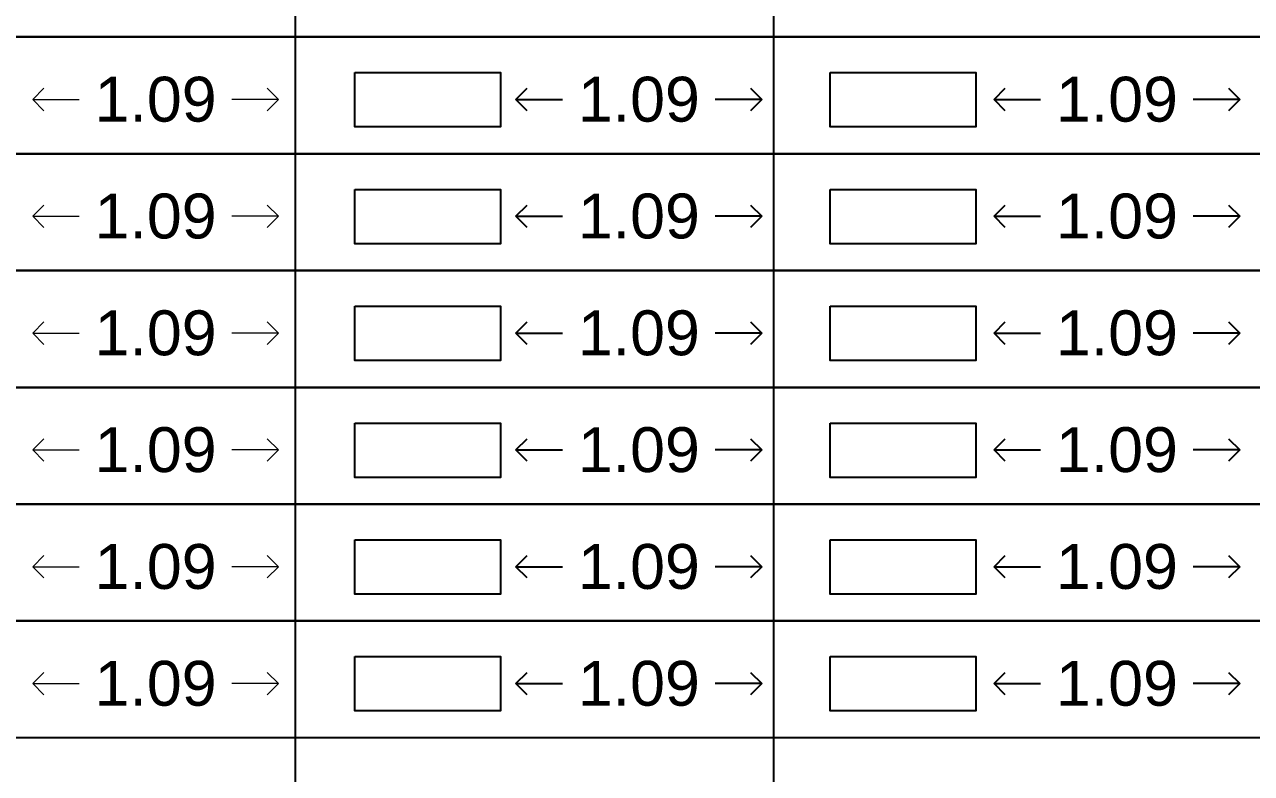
# Model space of a CAD drawing. Header units: millimetres. Extents: x -9481 to -9286, y 28694 to 28853.
# Drawn here: x -9452.65 to -9447.18, y 28751.33 to 28754.67 of the extents above; entities that cross this region are included whole.
import ezdxf

# ---------------------------------------------------------------- set-up
doc = ezdxf.new("R2010")
doc.units = ezdxf.units.MM
doc.header["$PDMODE"] = 34
doc.header["$PDSIZE"] = -15
doc.linetypes.add('CONTINULUS', pattern=[0])
doc.layers.add('BLK_1_FLR_2_REGULAR_ROOM_1', color=7, linetype='Continuous', lineweight=0)
doc.layers.add('PLAN', color=7, linetype='Continuous', lineweight=40)
doc.layers.add('BLK_1_FLR_3_REGULAR_ROOM_1', color=7, linetype='Continuous')
doc.layers.add('BLK_1_FLR_4_REGULAR_ROOM_1', color=7, linetype='Continuous', plot=False)
doc.styles.add('Arial', font='arial.ttf', dxfattribs={"height": 0.2})
doc.styles.add('style2', font='arial.ttf', dxfattribs={"height": 0.3})
doc.dimstyles.new('INT DIM', dxfattribs={"dimtxt": 0.3, "dimasz": 0.1, "dimexe": 0.18, "dimexo": 0.0625, "dimgap": 0.09, "dimtad": 0, "dimzin": 0, "dimdsep": 46, "dimtxsty": 'style2', "dimblk": 'OPEN90', "dimcen": 0.09, "dimse1": 1, "dimse2": 1, "dimclrd": 250, "dimclrt": 256, "dimadec": 0, "dimazin": 0, "dimtfac": 1, "dimtofl": 0, "dimtmove": 0, "dimatfit": 3, "dimfxl": 1, "dimtolj": 1, "dimtzin": 0, "dimlwd": -1, "dimarcsym": 0})

# ---------------------------------------------------------------- blocks, each defined once
blk = doc.blocks.new('_Open90')
at = {"layer": 'PLAN', "color": 0, "lineweight": -2}
for p, q in [((0, 0), (-1, 0)), ((-0.5, 0.5), (0, 0)), ((0, 0), (-0.5, -0.5))]:
    blk.add_line(p, q, dxfattribs=at)
blk = doc.blocks.new('*D158')
at = {"layer": 'BLK_1_FLR_2_REGULAR_ROOM_1', "color": 250}
for p, q in [((-9452.509323, 28754.335838), (-9452.402135, 28754.335838)), ((-9451.614347, 28754.335838), (-9451.721535, 28754.335838))]:
    blk.add_line(p, q, dxfattribs=at)
at = {"layer": 'Defpoints', "color": 0}
for p in [(-9452.609323, 28754.455913), (-9451.514347, 28754.455913), (-9451.514347, 28754.335838)]:
    blk.add_point(p, dxfattribs=at)
at = {"layer": 'BLK_1_FLR_2_REGULAR_ROOM_1', "color": 250, "xscale": 0.1, "yscale": 0.1, "zscale": 0.1, "rotation": 180}
blk.add_blockref('_Open90', (-9452.609323, 28754.335838), dxfattribs=at)
at = {"layer": 'BLK_1_FLR_2_REGULAR_ROOM_1', "color": 250, "xscale": 0.1, "yscale": 0.1, "zscale": 0.1}
blk.add_blockref('_Open90', (-9451.514347, 28754.335838), dxfattribs=at)
at = {"layer": 'BLK_1_FLR_2_REGULAR_ROOM_1', "linetype": 'CONTINULUS', "ltscale": 0.05, "insert": (-9452.061835, 28754.335838), "char_height": 0.2, "attachment_point": 5, "style": 'Arial', "bg_fill": 3, "box_fill_scale": 1.1, "bg_fill_color": 256, "bg_fill_true_color": 13158600, "bg_fill_transparency": 0}
blk.add_mtext('\\A1;1.09', dxfattribs=at)
blk = doc.blocks.new('*D159')
at = {"layer": 'BLK_1_FLR_3_REGULAR_ROOM_1', "color": 250}
for p, q in [((-9450.355799, 28754.335838), (-9450.248611, 28754.335838)), ((-9449.460823, 28754.335838), (-9449.568011, 28754.335838))]:
    blk.add_line(p, q, dxfattribs=at)
at = {"layer": 'Defpoints', "color": 0}
for p in [(-9450.455799, 28754.455913), (-9449.360823, 28754.455913), (-9449.360823, 28754.335838)]:
    blk.add_point(p, dxfattribs=at)
at = {"layer": 'BLK_1_FLR_3_REGULAR_ROOM_1', "color": 250, "xscale": 0.1, "yscale": 0.1, "zscale": 0.1, "rotation": 180}
blk.add_blockref('_Open90', (-9450.455799, 28754.335838), dxfattribs=at)
at = {"layer": 'BLK_1_FLR_3_REGULAR_ROOM_1', "color": 250, "xscale": 0.1, "yscale": 0.1, "zscale": 0.1}
blk.add_blockref('_Open90', (-9449.360823, 28754.335838), dxfattribs=at)
at = {"layer": 'BLK_1_FLR_3_REGULAR_ROOM_1', "linetype": 'CONTINULUS', "ltscale": 0.05, "insert": (-9449.908311, 28754.335838), "char_height": 0.2, "attachment_point": 5, "style": 'Arial', "bg_fill": 3, "box_fill_scale": 1.1, "bg_fill_color": 256, "bg_fill_true_color": 13158600, "bg_fill_transparency": 0}
blk.add_mtext('\\A1;1.09', dxfattribs=at)
blk = doc.blocks.new('*D160')
at = {"layer": 'BLK_1_FLR_4_REGULAR_ROOM_1', "color": 250}
for p, q in [((-9448.225369, 28754.335838), (-9448.118181, 28754.335838)), ((-9447.330393, 28754.335838), (-9447.437581, 28754.335838))]:
    blk.add_line(p, q, dxfattribs=at)
at = {"layer": 'Defpoints', "color": 0}
for p in [(-9448.325369, 28754.455913), (-9447.230393, 28754.455913), (-9447.230393, 28754.335838)]:
    blk.add_point(p, dxfattribs=at)
at = {"layer": 'BLK_1_FLR_4_REGULAR_ROOM_1', "color": 250, "xscale": 0.1, "yscale": 0.1, "zscale": 0.1, "rotation": 180}
blk.add_blockref('_Open90', (-9448.325369, 28754.335838), dxfattribs=at)
at = {"layer": 'BLK_1_FLR_4_REGULAR_ROOM_1', "color": 250, "xscale": 0.1, "yscale": 0.1, "zscale": 0.1}
blk.add_blockref('_Open90', (-9447.230393, 28754.335838), dxfattribs=at)
at = {"layer": 'BLK_1_FLR_4_REGULAR_ROOM_1', "linetype": 'CONTINULUS', "ltscale": 0.05, "insert": (-9447.777881, 28754.335838), "char_height": 0.2, "attachment_point": 5, "style": 'Arial', "bg_fill": 3, "box_fill_scale": 1.1, "bg_fill_color": 256, "bg_fill_true_color": 13158600, "bg_fill_transparency": 0}
blk.add_mtext('\\A1;1.09', dxfattribs=at)
blk = doc.blocks.new('*D165')
at = {"layer": 'BLK_1_FLR_2_REGULAR_ROOM_1', "color": 250}
for p, q in [((-9452.509323, 28753.815191), (-9452.402135, 28753.815191)), ((-9451.614347, 28753.815191), (-9451.721535, 28753.815191))]:
    blk.add_line(p, q, dxfattribs=at)
at = {"layer": 'Defpoints', "color": 0}
for p in [(-9452.609323, 28753.935266), (-9451.514347, 28753.935266), (-9451.514347, 28753.815191)]:
    blk.add_point(p, dxfattribs=at)
at = {"layer": 'BLK_1_FLR_2_REGULAR_ROOM_1', "color": 250, "xscale": 0.1, "yscale": 0.1, "zscale": 0.1, "rotation": 180}
blk.add_blockref('_Open90', (-9452.609323, 28753.815191), dxfattribs=at)
at = {"layer": 'BLK_1_FLR_2_REGULAR_ROOM_1', "color": 250, "xscale": 0.1, "yscale": 0.1, "zscale": 0.1}
blk.add_blockref('_Open90', (-9451.514347, 28753.815191), dxfattribs=at)
at = {"layer": 'BLK_1_FLR_2_REGULAR_ROOM_1', "linetype": 'CONTINULUS', "ltscale": 0.05, "insert": (-9452.061835, 28753.815191), "char_height": 0.2, "attachment_point": 5, "style": 'Arial', "bg_fill": 3, "box_fill_scale": 1.1, "bg_fill_color": 256, "bg_fill_true_color": 13158600, "bg_fill_transparency": 0}
blk.add_mtext('\\A1;1.09', dxfattribs=at)
blk = doc.blocks.new('*D166')
at = {"layer": 'BLK_1_FLR_3_REGULAR_ROOM_1', "color": 250}
for p, q in [((-9450.355799, 28753.815191), (-9450.248611, 28753.815191)), ((-9449.460823, 28753.815191), (-9449.568011, 28753.815191))]:
    blk.add_line(p, q, dxfattribs=at)
at = {"layer": 'Defpoints', "color": 0}
for p in [(-9450.455799, 28753.935266), (-9449.360823, 28753.935266), (-9449.360823, 28753.815191)]:
    blk.add_point(p, dxfattribs=at)
at = {"layer": 'BLK_1_FLR_3_REGULAR_ROOM_1', "color": 250, "xscale": 0.1, "yscale": 0.1, "zscale": 0.1, "rotation": 180}
blk.add_blockref('_Open90', (-9450.455799, 28753.815191), dxfattribs=at)
at = {"layer": 'BLK_1_FLR_3_REGULAR_ROOM_1', "color": 250, "xscale": 0.1, "yscale": 0.1, "zscale": 0.1}
blk.add_blockref('_Open90', (-9449.360823, 28753.815191), dxfattribs=at)
at = {"layer": 'BLK_1_FLR_3_REGULAR_ROOM_1', "linetype": 'CONTINULUS', "ltscale": 0.05, "insert": (-9449.908311, 28753.815191), "char_height": 0.2, "attachment_point": 5, "style": 'Arial', "bg_fill": 3, "box_fill_scale": 1.1, "bg_fill_color": 256, "bg_fill_true_color": 13158600, "bg_fill_transparency": 0}
blk.add_mtext('\\A1;1.09', dxfattribs=at)
blk = doc.blocks.new('*D167')
at = {"layer": 'BLK_1_FLR_4_REGULAR_ROOM_1', "color": 250}
for p, q in [((-9448.225369, 28753.815191), (-9448.118181, 28753.815191)), ((-9447.330393, 28753.815191), (-9447.437581, 28753.815191))]:
    blk.add_line(p, q, dxfattribs=at)
at = {"layer": 'Defpoints', "color": 0}
for p in [(-9448.325369, 28753.935266), (-9447.230393, 28753.935266), (-9447.230393, 28753.815191)]:
    blk.add_point(p, dxfattribs=at)
at = {"layer": 'BLK_1_FLR_4_REGULAR_ROOM_1', "color": 250, "xscale": 0.1, "yscale": 0.1, "zscale": 0.1, "rotation": 180}
blk.add_blockref('_Open90', (-9448.325369, 28753.815191), dxfattribs=at)
at = {"layer": 'BLK_1_FLR_4_REGULAR_ROOM_1', "color": 250, "xscale": 0.1, "yscale": 0.1, "zscale": 0.1}
blk.add_blockref('_Open90', (-9447.230393, 28753.815191), dxfattribs=at)
at = {"layer": 'BLK_1_FLR_4_REGULAR_ROOM_1', "linetype": 'CONTINULUS', "ltscale": 0.05, "insert": (-9447.777881, 28753.815191), "char_height": 0.2, "attachment_point": 5, "style": 'Arial', "bg_fill": 3, "box_fill_scale": 1.1, "bg_fill_color": 256, "bg_fill_true_color": 13158600, "bg_fill_transparency": 0}
blk.add_mtext('\\A1;1.09', dxfattribs=at)
blk = doc.blocks.new('*D172')
at = {"layer": 'BLK_1_FLR_2_REGULAR_ROOM_1', "color": 250}
for p, q in [((-9452.509323, 28753.294544), (-9452.402135, 28753.294544)), ((-9451.614347, 28753.294544), (-9451.721535, 28753.294544))]:
    blk.add_line(p, q, dxfattribs=at)
at = {"layer": 'Defpoints', "color": 0}
for p in [(-9452.609323, 28753.414619), (-9451.514347, 28753.414619), (-9451.514347, 28753.294544)]:
    blk.add_point(p, dxfattribs=at)
at = {"layer": 'BLK_1_FLR_2_REGULAR_ROOM_1', "color": 250, "xscale": 0.1, "yscale": 0.1, "zscale": 0.1, "rotation": 180}
blk.add_blockref('_Open90', (-9452.609323, 28753.294544), dxfattribs=at)
at = {"layer": 'BLK_1_FLR_2_REGULAR_ROOM_1', "color": 250, "xscale": 0.1, "yscale": 0.1, "zscale": 0.1}
blk.add_blockref('_Open90', (-9451.514347, 28753.294544), dxfattribs=at)
at = {"layer": 'BLK_1_FLR_2_REGULAR_ROOM_1', "linetype": 'CONTINULUS', "ltscale": 0.05, "insert": (-9452.061835, 28753.294544), "char_height": 0.2, "attachment_point": 5, "style": 'Arial', "bg_fill": 3, "box_fill_scale": 1.1, "bg_fill_color": 256, "bg_fill_true_color": 13158600, "bg_fill_transparency": 0}
blk.add_mtext('\\A1;1.09', dxfattribs=at)
blk = doc.blocks.new('*D173')
at = {"layer": 'BLK_1_FLR_3_REGULAR_ROOM_1', "color": 250}
for p, q in [((-9450.355799, 28753.294544), (-9450.248611, 28753.294544)), ((-9449.460823, 28753.294544), (-9449.568011, 28753.294544))]:
    blk.add_line(p, q, dxfattribs=at)
at = {"layer": 'Defpoints', "color": 0}
for p in [(-9450.455799, 28753.414619), (-9449.360823, 28753.414619), (-9449.360823, 28753.294544)]:
    blk.add_point(p, dxfattribs=at)
at = {"layer": 'BLK_1_FLR_3_REGULAR_ROOM_1', "color": 250, "xscale": 0.1, "yscale": 0.1, "zscale": 0.1, "rotation": 180}
blk.add_blockref('_Open90', (-9450.455799, 28753.294544), dxfattribs=at)
at = {"layer": 'BLK_1_FLR_3_REGULAR_ROOM_1', "color": 250, "xscale": 0.1, "yscale": 0.1, "zscale": 0.1}
blk.add_blockref('_Open90', (-9449.360823, 28753.294544), dxfattribs=at)
at = {"layer": 'BLK_1_FLR_3_REGULAR_ROOM_1', "linetype": 'CONTINULUS', "ltscale": 0.05, "insert": (-9449.908311, 28753.294544), "char_height": 0.2, "attachment_point": 5, "style": 'Arial', "bg_fill": 3, "box_fill_scale": 1.1, "bg_fill_color": 256, "bg_fill_true_color": 13158600, "bg_fill_transparency": 0}
blk.add_mtext('\\A1;1.09', dxfattribs=at)
blk = doc.blocks.new('*D174')
at = {"layer": 'BLK_1_FLR_4_REGULAR_ROOM_1', "color": 250}
for p, q in [((-9448.225369, 28753.294544), (-9448.118181, 28753.294544)), ((-9447.330393, 28753.294544), (-9447.437581, 28753.294544))]:
    blk.add_line(p, q, dxfattribs=at)
at = {"layer": 'Defpoints', "color": 0}
for p in [(-9448.325369, 28753.414619), (-9447.230393, 28753.414619), (-9447.230393, 28753.294544)]:
    blk.add_point(p, dxfattribs=at)
at = {"layer": 'BLK_1_FLR_4_REGULAR_ROOM_1', "color": 250, "xscale": 0.1, "yscale": 0.1, "zscale": 0.1, "rotation": 180}
blk.add_blockref('_Open90', (-9448.325369, 28753.294544), dxfattribs=at)
at = {"layer": 'BLK_1_FLR_4_REGULAR_ROOM_1', "color": 250, "xscale": 0.1, "yscale": 0.1, "zscale": 0.1}
blk.add_blockref('_Open90', (-9447.230393, 28753.294544), dxfattribs=at)
at = {"layer": 'BLK_1_FLR_4_REGULAR_ROOM_1', "linetype": 'CONTINULUS', "ltscale": 0.05, "insert": (-9447.777881, 28753.294544), "char_height": 0.2, "attachment_point": 5, "style": 'Arial', "bg_fill": 3, "box_fill_scale": 1.1, "bg_fill_color": 256, "bg_fill_true_color": 13158600, "bg_fill_transparency": 0}
blk.add_mtext('\\A1;1.09', dxfattribs=at)
blk = doc.blocks.new('*D179')
at = {"layer": 'BLK_1_FLR_2_REGULAR_ROOM_1', "color": 250}
for p, q in [((-9452.509323, 28752.773897), (-9452.402135, 28752.773897)), ((-9451.614347, 28752.773897), (-9451.721535, 28752.773897))]:
    blk.add_line(p, q, dxfattribs=at)
at = {"layer": 'Defpoints', "color": 0}
for p in [(-9452.609323, 28752.893972), (-9451.514347, 28752.893972), (-9451.514347, 28752.773897)]:
    blk.add_point(p, dxfattribs=at)
at = {"layer": 'BLK_1_FLR_2_REGULAR_ROOM_1', "color": 250, "xscale": 0.1, "yscale": 0.1, "zscale": 0.1, "rotation": 180}
blk.add_blockref('_Open90', (-9452.609323, 28752.773897), dxfattribs=at)
at = {"layer": 'BLK_1_FLR_2_REGULAR_ROOM_1', "color": 250, "xscale": 0.1, "yscale": 0.1, "zscale": 0.1}
blk.add_blockref('_Open90', (-9451.514347, 28752.773897), dxfattribs=at)
at = {"layer": 'BLK_1_FLR_2_REGULAR_ROOM_1', "linetype": 'CONTINULUS', "ltscale": 0.05, "insert": (-9452.061835, 28752.773897), "char_height": 0.2, "attachment_point": 5, "style": 'Arial', "bg_fill": 3, "box_fill_scale": 1.1, "bg_fill_color": 256, "bg_fill_true_color": 13158600, "bg_fill_transparency": 0}
blk.add_mtext('\\A1;1.09', dxfattribs=at)
blk = doc.blocks.new('*D180')
at = {"layer": 'BLK_1_FLR_3_REGULAR_ROOM_1', "color": 250}
for p, q in [((-9450.355799, 28752.773897), (-9450.248611, 28752.773897)), ((-9449.460823, 28752.773897), (-9449.568011, 28752.773897))]:
    blk.add_line(p, q, dxfattribs=at)
at = {"layer": 'Defpoints', "color": 0}
for p in [(-9450.455799, 28752.893972), (-9449.360823, 28752.893972), (-9449.360823, 28752.773897)]:
    blk.add_point(p, dxfattribs=at)
at = {"layer": 'BLK_1_FLR_3_REGULAR_ROOM_1', "color": 250, "xscale": 0.1, "yscale": 0.1, "zscale": 0.1, "rotation": 180}
blk.add_blockref('_Open90', (-9450.455799, 28752.773897), dxfattribs=at)
at = {"layer": 'BLK_1_FLR_3_REGULAR_ROOM_1', "color": 250, "xscale": 0.1, "yscale": 0.1, "zscale": 0.1}
blk.add_blockref('_Open90', (-9449.360823, 28752.773897), dxfattribs=at)
at = {"layer": 'BLK_1_FLR_3_REGULAR_ROOM_1', "linetype": 'CONTINULUS', "ltscale": 0.05, "insert": (-9449.908311, 28752.773897), "char_height": 0.2, "attachment_point": 5, "style": 'Arial', "bg_fill": 3, "box_fill_scale": 1.1, "bg_fill_color": 256, "bg_fill_true_color": 13158600, "bg_fill_transparency": 0}
blk.add_mtext('\\A1;1.09', dxfattribs=at)
blk = doc.blocks.new('*D181')
at = {"layer": 'BLK_1_FLR_4_REGULAR_ROOM_1', "color": 250}
for p, q in [((-9448.225369, 28752.773897), (-9448.118181, 28752.773897)), ((-9447.330393, 28752.773897), (-9447.437581, 28752.773897))]:
    blk.add_line(p, q, dxfattribs=at)
at = {"layer": 'Defpoints', "color": 0}
for p in [(-9448.325369, 28752.893972), (-9447.230393, 28752.893972), (-9447.230393, 28752.773897)]:
    blk.add_point(p, dxfattribs=at)
at = {"layer": 'BLK_1_FLR_4_REGULAR_ROOM_1', "color": 250, "xscale": 0.1, "yscale": 0.1, "zscale": 0.1, "rotation": 180}
blk.add_blockref('_Open90', (-9448.325369, 28752.773897), dxfattribs=at)
at = {"layer": 'BLK_1_FLR_4_REGULAR_ROOM_1', "color": 250, "xscale": 0.1, "yscale": 0.1, "zscale": 0.1}
blk.add_blockref('_Open90', (-9447.230393, 28752.773897), dxfattribs=at)
at = {"layer": 'BLK_1_FLR_4_REGULAR_ROOM_1', "linetype": 'CONTINULUS', "ltscale": 0.05, "insert": (-9447.777881, 28752.773897), "char_height": 0.2, "attachment_point": 5, "style": 'Arial', "bg_fill": 3, "box_fill_scale": 1.1, "bg_fill_color": 256, "bg_fill_true_color": 13158600, "bg_fill_transparency": 0}
blk.add_mtext('\\A1;1.09', dxfattribs=at)
blk = doc.blocks.new('*D186')
at = {"layer": 'BLK_1_FLR_2_REGULAR_ROOM_1', "color": 250}
for p, q in [((-9452.509323, 28752.25325), (-9452.402135, 28752.25325)), ((-9451.614347, 28752.25325), (-9451.721535, 28752.25325))]:
    blk.add_line(p, q, dxfattribs=at)
at = {"layer": 'Defpoints', "color": 0}
for p in [(-9452.609323, 28752.373325), (-9451.514347, 28752.373325), (-9451.514347, 28752.25325)]:
    blk.add_point(p, dxfattribs=at)
at = {"layer": 'BLK_1_FLR_2_REGULAR_ROOM_1', "color": 250, "xscale": 0.1, "yscale": 0.1, "zscale": 0.1, "rotation": 180}
blk.add_blockref('_Open90', (-9452.609323, 28752.25325), dxfattribs=at)
at = {"layer": 'BLK_1_FLR_2_REGULAR_ROOM_1', "color": 250, "xscale": 0.1, "yscale": 0.1, "zscale": 0.1}
blk.add_blockref('_Open90', (-9451.514347, 28752.25325), dxfattribs=at)
at = {"layer": 'BLK_1_FLR_2_REGULAR_ROOM_1', "linetype": 'CONTINULUS', "ltscale": 0.05, "insert": (-9452.061835, 28752.25325), "char_height": 0.2, "attachment_point": 5, "style": 'Arial', "bg_fill": 3, "box_fill_scale": 1.1, "bg_fill_color": 256, "bg_fill_true_color": 13158600, "bg_fill_transparency": 0}
blk.add_mtext('\\A1;1.09', dxfattribs=at)
blk = doc.blocks.new('*D187')
at = {"layer": 'BLK_1_FLR_3_REGULAR_ROOM_1', "color": 250}
for p, q in [((-9450.355799, 28752.25325), (-9450.248611, 28752.25325)), ((-9449.460823, 28752.25325), (-9449.568011, 28752.25325))]:
    blk.add_line(p, q, dxfattribs=at)
at = {"layer": 'Defpoints', "color": 0}
for p in [(-9450.455799, 28752.373325), (-9449.360823, 28752.373325), (-9449.360823, 28752.25325)]:
    blk.add_point(p, dxfattribs=at)
at = {"layer": 'BLK_1_FLR_3_REGULAR_ROOM_1', "color": 250, "xscale": 0.1, "yscale": 0.1, "zscale": 0.1, "rotation": 180}
blk.add_blockref('_Open90', (-9450.455799, 28752.25325), dxfattribs=at)
at = {"layer": 'BLK_1_FLR_3_REGULAR_ROOM_1', "color": 250, "xscale": 0.1, "yscale": 0.1, "zscale": 0.1}
blk.add_blockref('_Open90', (-9449.360823, 28752.25325), dxfattribs=at)
at = {"layer": 'BLK_1_FLR_3_REGULAR_ROOM_1', "linetype": 'CONTINULUS', "ltscale": 0.05, "insert": (-9449.908311, 28752.25325), "char_height": 0.2, "attachment_point": 5, "style": 'Arial', "bg_fill": 3, "box_fill_scale": 1.1, "bg_fill_color": 256, "bg_fill_true_color": 13158600, "bg_fill_transparency": 0}
blk.add_mtext('\\A1;1.09', dxfattribs=at)
blk = doc.blocks.new('*D188')
at = {"layer": 'BLK_1_FLR_4_REGULAR_ROOM_1', "color": 250}
for p, q in [((-9448.225369, 28752.25325), (-9448.118181, 28752.25325)), ((-9447.330393, 28752.25325), (-9447.437581, 28752.25325))]:
    blk.add_line(p, q, dxfattribs=at)
at = {"layer": 'Defpoints', "color": 0}
for p in [(-9448.325369, 28752.373325), (-9447.230393, 28752.373325), (-9447.230393, 28752.25325)]:
    blk.add_point(p, dxfattribs=at)
at = {"layer": 'BLK_1_FLR_4_REGULAR_ROOM_1', "color": 250, "xscale": 0.1, "yscale": 0.1, "zscale": 0.1, "rotation": 180}
blk.add_blockref('_Open90', (-9448.325369, 28752.25325), dxfattribs=at)
at = {"layer": 'BLK_1_FLR_4_REGULAR_ROOM_1', "color": 250, "xscale": 0.1, "yscale": 0.1, "zscale": 0.1}
blk.add_blockref('_Open90', (-9447.230393, 28752.25325), dxfattribs=at)
at = {"layer": 'BLK_1_FLR_4_REGULAR_ROOM_1', "linetype": 'CONTINULUS', "ltscale": 0.05, "insert": (-9447.777881, 28752.25325), "char_height": 0.2, "attachment_point": 5, "style": 'Arial', "bg_fill": 3, "box_fill_scale": 1.1, "bg_fill_color": 256, "bg_fill_true_color": 13158600, "bg_fill_transparency": 0}
blk.add_mtext('\\A1;1.09', dxfattribs=at)
blk = doc.blocks.new('*D193')
at = {"layer": 'BLK_1_FLR_2_REGULAR_ROOM_1', "color": 250}
for p, q in [((-9452.509323, 28751.732603), (-9452.402135, 28751.732603)), ((-9451.614347, 28751.732603), (-9451.721535, 28751.732603))]:
    blk.add_line(p, q, dxfattribs=at)
at = {"layer": 'Defpoints', "color": 0}
for p in [(-9452.609323, 28751.852678), (-9451.514347, 28751.852678), (-9451.514347, 28751.732603)]:
    blk.add_point(p, dxfattribs=at)
at = {"layer": 'BLK_1_FLR_2_REGULAR_ROOM_1', "color": 250, "xscale": 0.1, "yscale": 0.1, "zscale": 0.1, "rotation": 180}
blk.add_blockref('_Open90', (-9452.609323, 28751.732603), dxfattribs=at)
at = {"layer": 'BLK_1_FLR_2_REGULAR_ROOM_1', "color": 250, "xscale": 0.1, "yscale": 0.1, "zscale": 0.1}
blk.add_blockref('_Open90', (-9451.514347, 28751.732603), dxfattribs=at)
at = {"layer": 'BLK_1_FLR_2_REGULAR_ROOM_1', "linetype": 'CONTINULUS', "ltscale": 0.05, "insert": (-9452.061835, 28751.732603), "char_height": 0.2, "attachment_point": 5, "style": 'Arial', "bg_fill": 3, "box_fill_scale": 1.1, "bg_fill_color": 256, "bg_fill_true_color": 13158600, "bg_fill_transparency": 0}
blk.add_mtext('\\A1;1.09', dxfattribs=at)
blk = doc.blocks.new('*D194')
at = {"layer": 'BLK_1_FLR_3_REGULAR_ROOM_1', "color": 250}
for p, q in [((-9450.355799, 28751.732603), (-9450.248611, 28751.732603)), ((-9449.460823, 28751.732603), (-9449.568011, 28751.732603))]:
    blk.add_line(p, q, dxfattribs=at)
at = {"layer": 'Defpoints', "color": 0}
for p in [(-9450.455799, 28751.852678), (-9449.360823, 28751.852678), (-9449.360823, 28751.732603)]:
    blk.add_point(p, dxfattribs=at)
at = {"layer": 'BLK_1_FLR_3_REGULAR_ROOM_1', "color": 250, "xscale": 0.1, "yscale": 0.1, "zscale": 0.1, "rotation": 180}
blk.add_blockref('_Open90', (-9450.455799, 28751.732603), dxfattribs=at)
at = {"layer": 'BLK_1_FLR_3_REGULAR_ROOM_1', "color": 250, "xscale": 0.1, "yscale": 0.1, "zscale": 0.1}
blk.add_blockref('_Open90', (-9449.360823, 28751.732603), dxfattribs=at)
at = {"layer": 'BLK_1_FLR_3_REGULAR_ROOM_1', "linetype": 'CONTINULUS', "ltscale": 0.05, "insert": (-9449.908311, 28751.732603), "char_height": 0.2, "attachment_point": 5, "style": 'Arial', "bg_fill": 3, "box_fill_scale": 1.1, "bg_fill_color": 256, "bg_fill_true_color": 13158600, "bg_fill_transparency": 0}
blk.add_mtext('\\A1;1.09', dxfattribs=at)
blk = doc.blocks.new('*D195')
at = {"layer": 'BLK_1_FLR_4_REGULAR_ROOM_1', "color": 250}
for p, q in [((-9448.225369, 28751.732603), (-9448.118181, 28751.732603)), ((-9447.330393, 28751.732603), (-9447.437581, 28751.732603))]:
    blk.add_line(p, q, dxfattribs=at)
at = {"layer": 'Defpoints', "color": 0}
for p in [(-9448.325369, 28751.852678), (-9447.230393, 28751.852678), (-9447.230393, 28751.732603)]:
    blk.add_point(p, dxfattribs=at)
at = {"layer": 'BLK_1_FLR_4_REGULAR_ROOM_1', "color": 250, "xscale": 0.1, "yscale": 0.1, "zscale": 0.1, "rotation": 180}
blk.add_blockref('_Open90', (-9448.325369, 28751.732603), dxfattribs=at)
at = {"layer": 'BLK_1_FLR_4_REGULAR_ROOM_1', "color": 250, "xscale": 0.1, "yscale": 0.1, "zscale": 0.1}
blk.add_blockref('_Open90', (-9447.230393, 28751.732603), dxfattribs=at)
at = {"layer": 'BLK_1_FLR_4_REGULAR_ROOM_1', "linetype": 'CONTINULUS', "ltscale": 0.05, "insert": (-9447.777881, 28751.732603), "char_height": 0.2, "attachment_point": 5, "style": 'Arial', "bg_fill": 3, "box_fill_scale": 1.1, "bg_fill_color": 256, "bg_fill_true_color": 13158600, "bg_fill_transparency": 0}
blk.add_mtext('\\A1;1.09', dxfattribs=at)

msp = doc.modelspace()

# ---------------------------------------------------------------- linework, layer by layer
for p, q in [((-9451.440064, 28755.135467), (-9451.440064, 28754.61482)), ((-9449.308551, 28755.135467), (-9449.308551, 28754.61482)), ((-9451.440064, 28754.61482), (-9451.440064, 28754.094173)), ((-9449.308551, 28754.61482), (-9449.308551, 28754.094173)), ((-9451.440064, 28754.094173), (-9451.440064, 28753.573526)), ((-9449.308551, 28754.094173), (-9449.308551, 28753.573526)), ((-9451.440064, 28753.573526), (-9451.440064, 28753.052879)), ((-9449.308551, 28753.573526), (-9449.308551, 28753.052879)), ((-9451.440064, 28753.052879), (-9451.440064, 28752.532233)), ((-9449.308551, 28753.052879), (-9449.308551, 28752.532233)), ((-9451.440064, 28752.532233), (-9451.440064, 28752.011586)), ((-9449.308551, 28752.532233), (-9449.308551, 28752.011586)), ((-9451.440064, 28752.011586), (-9451.440064, 28751.490939)), ((-9451.440064, 28752.010082), (-9451.440064, 28751.489435)), ((-9451.440064, 28752.010082), (-9451.440064, 28749.405344)), ((-9449.308551, 28752.011586), (-9449.308551, 28751.490939)), ((-9449.308551, 28752.010082), (-9449.308551, 28751.489435)), ((-9449.308551, 28752.010082), (-9449.308551, 28749.405344))]:
    msp.add_line(p, q)
for points in [[(-9461.731845, 28755.135467), (-9442.229952, 28755.135467), (-9442.229952, 28754.61482), (-9461.731845, 28754.61482)], [(-9461.731845, 28754.61482), (-9442.229952, 28754.61482), (-9442.229952, 28754.094173), (-9461.731845, 28754.094173)], [(-9461.731845, 28754.094173), (-9442.229952, 28754.094173), (-9442.229952, 28753.573526), (-9461.731845, 28753.573526)], [(-9461.731845, 28753.573526), (-9442.229952, 28753.573526), (-9442.229952, 28753.052879), (-9461.731845, 28753.052879)], [(-9461.731845, 28753.052879), (-9442.229952, 28753.052879), (-9442.229952, 28752.532233), (-9461.731845, 28752.532233)], [(-9461.731845, 28752.532233), (-9442.229952, 28752.532233), (-9442.229952, 28752.011586), (-9461.731845, 28752.011586)], [(-9461.731845, 28752.011586), (-9442.229952, 28752.011586), (-9442.229952, 28751.490939), (-9481.2579, 28751.490939)]]:
    msp.add_lwpolyline(points)
at = {"layer": 'BLK_1_FLR_3_REGULAR_ROOM_1', "color": 32}
msp.add_lwpolyline([(-9451.174257, 28754.455913), (-9450.525076, 28754.455913), (-9450.525076, 28754.213763), (-9451.174257, 28754.213763)], close=True, dxfattribs=at)
at = {"layer": 'BLK_1_FLR_3_REGULAR_ROOM_1', "color": 33}
msp.add_lwpolyline([(-9451.174257, 28753.935266), (-9450.525076, 28753.935266), (-9450.525076, 28753.693117), (-9451.174257, 28753.693117)], close=True, dxfattribs=at)
at = {"layer": 'BLK_1_FLR_3_REGULAR_ROOM_1', "color": 34}
msp.add_lwpolyline([(-9451.174257, 28753.414619), (-9450.525076, 28753.414619), (-9450.525076, 28753.17247), (-9451.174257, 28753.17247)], close=True, dxfattribs=at)
at = {"layer": 'BLK_1_FLR_3_REGULAR_ROOM_1', "color": 35}
msp.add_lwpolyline([(-9451.174257, 28752.893972), (-9450.525076, 28752.893972), (-9450.525076, 28752.651823), (-9451.174257, 28752.651823)], close=True, dxfattribs=at)
at = {"layer": 'BLK_1_FLR_3_REGULAR_ROOM_1', "color": 36}
msp.add_lwpolyline([(-9451.174257, 28752.373325), (-9450.525076, 28752.373325), (-9450.525076, 28752.131176), (-9451.174257, 28752.131176)], close=True, dxfattribs=at)
at = {"layer": 'BLK_1_FLR_3_REGULAR_ROOM_1', "color": 37}
msp.add_lwpolyline([(-9451.174257, 28751.852678), (-9450.525076, 28751.852678), (-9450.525076, 28751.610529), (-9451.174257, 28751.610529)], close=True, dxfattribs=at)
at = {"layer": 'BLK_1_FLR_4_REGULAR_ROOM_1', "color": 32}
msp.add_lwpolyline([(-9449.055205, 28754.455913), (-9448.406024, 28754.455913), (-9448.406024, 28754.213763), (-9449.055205, 28754.213763)], close=True, dxfattribs=at)
at = {"layer": 'BLK_1_FLR_4_REGULAR_ROOM_1', "color": 33}
msp.add_lwpolyline([(-9449.055205, 28753.935266), (-9448.406024, 28753.935266), (-9448.406024, 28753.693117), (-9449.055205, 28753.693117)], close=True, dxfattribs=at)
at = {"layer": 'BLK_1_FLR_4_REGULAR_ROOM_1', "color": 34}
msp.add_lwpolyline([(-9449.055205, 28753.414619), (-9448.406024, 28753.414619), (-9448.406024, 28753.17247), (-9449.055205, 28753.17247)], close=True, dxfattribs=at)
at = {"layer": 'BLK_1_FLR_4_REGULAR_ROOM_1', "color": 35}
msp.add_lwpolyline([(-9449.055205, 28752.893972), (-9448.406024, 28752.893972), (-9448.406024, 28752.651823), (-9449.055205, 28752.651823)], close=True, dxfattribs=at)
at = {"layer": 'BLK_1_FLR_4_REGULAR_ROOM_1', "color": 36}
msp.add_lwpolyline([(-9449.055205, 28752.373325), (-9448.406024, 28752.373325), (-9448.406024, 28752.131176), (-9449.055205, 28752.131176)], close=True, dxfattribs=at)
at = {"layer": 'BLK_1_FLR_4_REGULAR_ROOM_1', "color": 37}
msp.add_lwpolyline([(-9449.055205, 28751.852678), (-9448.406024, 28751.852678), (-9448.406024, 28751.610529), (-9449.055205, 28751.610529)], close=True, dxfattribs=at)

# ---------------------------------------------------------------- next in the draw order: dimensions: what is measured, and where the dimension line sits
at = {"layer": 'BLK_1_FLR_2_REGULAR_ROOM_1', "color": 32}
dim = msp.add_linear_dim(base=(-9451.514347, 28754.335838), p1=(-9452.609323, 28754.455913), p2=(-9451.514347, 28754.455913), dimstyle='INT DIM', override={"dimtxt": 0.2, "dimtxsty": 'Arial', "dimfxl": 0.125, "dimtfill": 1, "dimtfillclr": 7, "dimarcsym": 1}, dxfattribs=at)
dim.commit()
dim.dimension.update_dxf_attribs({"geometry": '*D158', "text_midpoint": (-9452.061835, 28754.335838)})
at = {"layer": 'BLK_1_FLR_2_REGULAR_ROOM_1', "color": 33}
dim = msp.add_linear_dim(base=(-9451.514347, 28753.815191), p1=(-9452.609323, 28753.935266), p2=(-9451.514347, 28753.935266), dimstyle='INT DIM', override={"dimtxt": 0.2, "dimtxsty": 'Arial', "dimfxl": 0.125, "dimtfill": 1, "dimtfillclr": 7, "dimarcsym": 1}, dxfattribs=at)
dim.commit()
dim.dimension.update_dxf_attribs({"geometry": '*D165', "text_midpoint": (-9452.061835, 28753.815191)})
at = {"layer": 'BLK_1_FLR_2_REGULAR_ROOM_1', "color": 34}
dim = msp.add_linear_dim(base=(-9451.514347, 28753.294544), p1=(-9452.609323, 28753.414619), p2=(-9451.514347, 28753.414619), dimstyle='INT DIM', override={"dimtxt": 0.2, "dimtxsty": 'Arial', "dimfxl": 0.125, "dimtfill": 1, "dimtfillclr": 7, "dimarcsym": 1}, dxfattribs=at)
dim.commit()
dim.dimension.update_dxf_attribs({"geometry": '*D172', "text_midpoint": (-9452.061835, 28753.294544)})
at = {"layer": 'BLK_1_FLR_2_REGULAR_ROOM_1', "color": 35}
dim = msp.add_linear_dim(base=(-9451.514347, 28752.773897), p1=(-9452.609323, 28752.893972), p2=(-9451.514347, 28752.893972), dimstyle='INT DIM', override={"dimtxt": 0.2, "dimtxsty": 'Arial', "dimfxl": 0.125, "dimtfill": 1, "dimtfillclr": 7, "dimarcsym": 1}, dxfattribs=at)
dim.commit()
dim.dimension.update_dxf_attribs({"geometry": '*D179', "text_midpoint": (-9452.061835, 28752.773897)})
at = {"layer": 'BLK_1_FLR_2_REGULAR_ROOM_1', "color": 36}
dim = msp.add_linear_dim(base=(-9451.514347, 28752.25325), p1=(-9452.609323, 28752.373325), p2=(-9451.514347, 28752.373325), dimstyle='INT DIM', override={"dimtxt": 0.2, "dimtxsty": 'Arial', "dimfxl": 0.125, "dimtfill": 1, "dimtfillclr": 7, "dimarcsym": 1}, dxfattribs=at)
dim.commit()
dim.dimension.update_dxf_attribs({"geometry": '*D186', "text_midpoint": (-9452.061835, 28752.25325)})
at = {"layer": 'BLK_1_FLR_2_REGULAR_ROOM_1', "color": 37}
dim = msp.add_linear_dim(base=(-9451.514347, 28751.732603), p1=(-9452.609323, 28751.852678), p2=(-9451.514347, 28751.852678), dimstyle='INT DIM', override={"dimtxt": 0.2, "dimtxsty": 'Arial', "dimfxl": 0.125, "dimtfill": 1, "dimtfillclr": 7, "dimarcsym": 1}, dxfattribs=at)
dim.commit()
dim.dimension.update_dxf_attribs({"geometry": '*D193', "text_midpoint": (-9452.061835, 28751.732603)})
at = {"layer": 'BLK_1_FLR_3_REGULAR_ROOM_1', "color": 32}
dim = msp.add_linear_dim(base=(-9449.360823, 28754.335838), p1=(-9450.455799, 28754.455913), p2=(-9449.360823, 28754.455913), dimstyle='INT DIM', override={"dimtxt": 0.2, "dimtxsty": 'Arial', "dimfxl": 0.125, "dimtfill": 1, "dimtfillclr": 7, "dimarcsym": 1}, dxfattribs=at)
dim.commit()
dim.dimension.update_dxf_attribs({"geometry": '*D159', "text_midpoint": (-9449.908311, 28754.335838)})
at = {"layer": 'BLK_1_FLR_3_REGULAR_ROOM_1', "color": 33}
dim = msp.add_linear_dim(base=(-9449.360823, 28753.815191), p1=(-9450.455799, 28753.935266), p2=(-9449.360823, 28753.935266), dimstyle='INT DIM', override={"dimtxt": 0.2, "dimtxsty": 'Arial', "dimfxl": 0.125, "dimtfill": 1, "dimtfillclr": 7, "dimarcsym": 1}, dxfattribs=at)
dim.commit()
dim.dimension.update_dxf_attribs({"geometry": '*D166', "text_midpoint": (-9449.908311, 28753.815191)})
at = {"layer": 'BLK_1_FLR_3_REGULAR_ROOM_1', "color": 34}
dim = msp.add_linear_dim(base=(-9449.360823, 28753.294544), p1=(-9450.455799, 28753.414619), p2=(-9449.360823, 28753.414619), dimstyle='INT DIM', override={"dimtxt": 0.2, "dimtxsty": 'Arial', "dimfxl": 0.125, "dimtfill": 1, "dimtfillclr": 7, "dimarcsym": 1}, dxfattribs=at)
dim.commit()
dim.dimension.update_dxf_attribs({"geometry": '*D173', "text_midpoint": (-9449.908311, 28753.294544)})
at = {"layer": 'BLK_1_FLR_3_REGULAR_ROOM_1', "color": 35}
dim = msp.add_linear_dim(base=(-9449.360823, 28752.773897), p1=(-9450.455799, 28752.893972), p2=(-9449.360823, 28752.893972), dimstyle='INT DIM', override={"dimtxt": 0.2, "dimtxsty": 'Arial', "dimfxl": 0.125, "dimtfill": 1, "dimtfillclr": 7, "dimarcsym": 1}, dxfattribs=at)
dim.commit()
dim.dimension.update_dxf_attribs({"geometry": '*D180', "text_midpoint": (-9449.908311, 28752.773897)})
at = {"layer": 'BLK_1_FLR_3_REGULAR_ROOM_1', "color": 36}
dim = msp.add_linear_dim(base=(-9449.360823, 28752.25325), p1=(-9450.455799, 28752.373325), p2=(-9449.360823, 28752.373325), dimstyle='INT DIM', override={"dimtxt": 0.2, "dimtxsty": 'Arial', "dimfxl": 0.125, "dimtfill": 1, "dimtfillclr": 7, "dimarcsym": 1}, dxfattribs=at)
dim.commit()
dim.dimension.update_dxf_attribs({"geometry": '*D187', "text_midpoint": (-9449.908311, 28752.25325)})
at = {"layer": 'BLK_1_FLR_3_REGULAR_ROOM_1', "color": 37}
dim = msp.add_linear_dim(base=(-9449.360823, 28751.732603), p1=(-9450.455799, 28751.852678), p2=(-9449.360823, 28751.852678), dimstyle='INT DIM', override={"dimtxt": 0.2, "dimtxsty": 'Arial', "dimfxl": 0.125, "dimtfill": 1, "dimtfillclr": 7, "dimarcsym": 1}, dxfattribs=at)
dim.commit()
dim.dimension.update_dxf_attribs({"geometry": '*D194', "text_midpoint": (-9449.908311, 28751.732603)})
at = {"layer": 'BLK_1_FLR_4_REGULAR_ROOM_1', "color": 32}
dim = msp.add_linear_dim(base=(-9447.230393, 28754.335838), p1=(-9448.325369, 28754.455913), p2=(-9447.230393, 28754.455913), dimstyle='INT DIM', override={"dimtxt": 0.2, "dimtxsty": 'Arial', "dimfxl": 0.125, "dimtfill": 1, "dimtfillclr": 7, "dimarcsym": 1}, dxfattribs=at)
dim.commit()
dim.dimension.update_dxf_attribs({"geometry": '*D160', "text_midpoint": (-9447.777881, 28754.335838)})
at = {"layer": 'BLK_1_FLR_4_REGULAR_ROOM_1', "color": 33}
dim = msp.add_linear_dim(base=(-9447.230393, 28753.815191), p1=(-9448.325369, 28753.935266), p2=(-9447.230393, 28753.935266), dimstyle='INT DIM', override={"dimtxt": 0.2, "dimtxsty": 'Arial', "dimfxl": 0.125, "dimtfill": 1, "dimtfillclr": 7, "dimarcsym": 1}, dxfattribs=at)
dim.commit()
dim.dimension.update_dxf_attribs({"geometry": '*D167', "text_midpoint": (-9447.777881, 28753.815191)})
at = {"layer": 'BLK_1_FLR_4_REGULAR_ROOM_1', "color": 34}
dim = msp.add_linear_dim(base=(-9447.230393, 28753.294544), p1=(-9448.325369, 28753.414619), p2=(-9447.230393, 28753.414619), dimstyle='INT DIM', override={"dimtxt": 0.2, "dimtxsty": 'Arial', "dimfxl": 0.125, "dimtfill": 1, "dimtfillclr": 7, "dimarcsym": 1}, dxfattribs=at)
dim.commit()
dim.dimension.update_dxf_attribs({"geometry": '*D174', "text_midpoint": (-9447.777881, 28753.294544)})
at = {"layer": 'BLK_1_FLR_4_REGULAR_ROOM_1', "color": 35}
dim = msp.add_linear_dim(base=(-9447.230393, 28752.773897), p1=(-9448.325369, 28752.893972), p2=(-9447.230393, 28752.893972), dimstyle='INT DIM', override={"dimtxt": 0.2, "dimtxsty": 'Arial', "dimfxl": 0.125, "dimtfill": 1, "dimtfillclr": 7, "dimarcsym": 1}, dxfattribs=at)
dim.commit()
dim.dimension.update_dxf_attribs({"geometry": '*D181', "text_midpoint": (-9447.777881, 28752.773897)})
at = {"layer": 'BLK_1_FLR_4_REGULAR_ROOM_1', "color": 36}
dim = msp.add_linear_dim(base=(-9447.230393, 28752.25325), p1=(-9448.325369, 28752.373325), p2=(-9447.230393, 28752.373325), dimstyle='INT DIM', override={"dimtxt": 0.2, "dimtxsty": 'Arial', "dimfxl": 0.125, "dimtfill": 1, "dimtfillclr": 7, "dimarcsym": 1}, dxfattribs=at)
dim.commit()
dim.dimension.update_dxf_attribs({"geometry": '*D188', "text_midpoint": (-9447.777881, 28752.25325)})
at = {"layer": 'BLK_1_FLR_4_REGULAR_ROOM_1', "color": 37}
dim = msp.add_linear_dim(base=(-9447.230393, 28751.732603), p1=(-9448.325369, 28751.852678), p2=(-9447.230393, 28751.852678), dimstyle='INT DIM', override={"dimtxt": 0.2, "dimtxsty": 'Arial', "dimfxl": 0.125, "dimtfill": 1, "dimtfillclr": 7, "dimarcsym": 1}, dxfattribs=at)
dim.commit()
dim.dimension.update_dxf_attribs({"geometry": '*D195', "text_midpoint": (-9447.777881, 28751.732603)})

doc.saveas('drawing.dxf')
